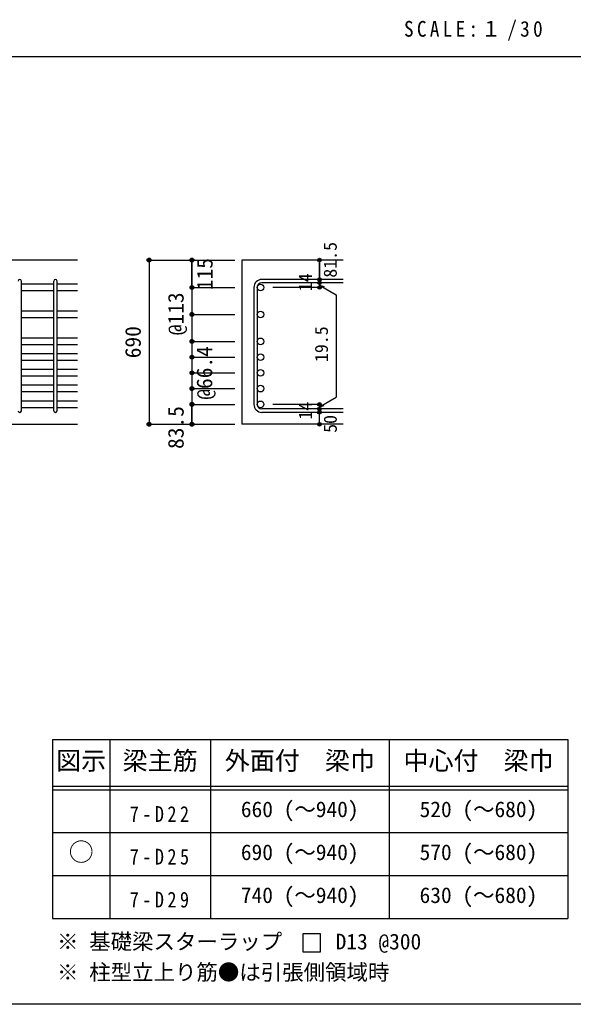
# Model space of a CAD drawing. Units: millimetres at full size, sheet at 1:30, with parts at other scales. Extents: x -5973 to 5954, y -4195 to 4201.
# Drawn here: x 1309 to 3633, y -4195 to -67 of the extents above; entities that cross this region are included whole.
import ezdxf
from ezdxf.enums import TextEntityAlignment as Align

# ---------------------------------------------------------------- set-up
doc = ezdxf.new("R2010")
doc.units = ezdxf.units.MM
doc.header["$LTSCALE"] = 30
doc.header["$PDMODE"] = 32
doc.header["$PDSIZE"] = 15
for name, color, linetype in [('0-1', 2, 'Continuous'), ('0-5', 7, 'Continuous'), ('0-6', 7, 'Continuous'), ('0-D', 4, 'Continuous'), ('6-7_文字', 7, 'Continuous'), ('6-E_枠', 7, 'Continuous'), ('F-0_枠', 6, 'Continuous')]:
    doc.layers.add(name, color=color, linetype=linetype)
doc.styles.add('ＭＳ ゴシック', font='')
doc.styles.get('ＭＳ ゴシック').set_extended_font_data('MS Gothic')

msp = doc.modelspace()

# ---------------------------------------------------------------- linework, layer by layer
at = {"layer": '0-1'}
for p, q in [((1552.44, -1074.89), (-47.56, -1074.89)), ((2667.44, -1074.89), (2242.44, -1074.89)), ((2242.44, -1074.89), (2242.44, -1763.39)), ((1152.44, -1763.39), (1552.44, -1763.39))]:
    msp.add_line(p, q, dxfattribs=at)
msp.add_lwpolyline([(2667.44, -1763.39), (2664.24, -1763.39), (2242.44, -1763.39)], dxfattribs=at)
at = {"layer": '0-5'}
for p, q in [((1452.44, -1175.82), (1316.44, -1175.82)), ((1552.44, -1175.82), (1466.44, -1175.82)), ((1452.44, -1203.82), (1316.44, -1203.82)), ((1552.44, -1203.82), (1466.44, -1203.82)), ((1452.44, -1288.86), (1316.44, -1288.86)), ((1452.44, -1316.86), (1316.44, -1316.86)), ((1552.44, -1288.86), (1466.44, -1288.86)), ((1552.44, -1316.86), (1466.44, -1316.86)), ((1452.44, -1401.89), (1316.44, -1401.89)), ((1552.44, -1401.89), (1466.44, -1401.89)), ((1452.44, -1429.89), (1316.44, -1429.89)), ((1552.44, -1429.89), (1466.44, -1429.89)), ((1452.44, -1467.89), (1316.44, -1467.89)), ((1552.44, -1467.89), (1466.44, -1467.89)), ((1452.44, -1495.89), (1316.44, -1495.89)), ((1552.44, -1495.89), (1466.44, -1495.89)), ((1452.44, -1533.89), (1316.44, -1533.89)), ((1452.44, -1561.89), (1316.44, -1561.89)), ((1552.44, -1533.89), (1466.44, -1533.89)), ((1552.44, -1561.89), (1466.44, -1561.89)), ((1452.44, -1599.89), (1316.44, -1599.89)), ((1552.44, -1599.89), (1466.44, -1599.89)), ((1452.44, -1627.89), (1316.44, -1627.89)), ((1552.44, -1627.89), (1466.44, -1627.89)), ((1452.44, -1665.89), (1316.44, -1665.89)), ((1552.44, -1665.89), (1466.44, -1665.89)), ((1452.44, -1693.89), (1316.44, -1693.89)), ((1552.44, -1693.89), (1466.44, -1693.89))]:
    msp.add_line(p, q, dxfattribs=at)
at = {"layer": '0-5', "color": 3}
for centre in [(2320.44, -1189.82), (2320.44, -1302.86), (2320.44, -1415.89), (2320.44, -1481.89), (2320.44, -1547.89), (2320.44, -1613.89), (2320.44, -1679.89)]:
    msp.add_circle(centre, 14, dxfattribs=at)
at = {"layer": '0-6'}
for p, q in [((1316.44, -1706.39), (1316.44, -1163.32)), ((1452.44, -1706.39), (1452.44, -1163.32)), ((1466.44, -1706.39), (1466.44, -1163.32)), ((2292.44, -1189.82), (2292.44, -1679.89)), ((2306.44, -1189.82), (2306.44, -1679.89)), ((2667.44, -1156.32), (2325.94, -1156.32)), ((2667.44, -1170.32), (2325.94, -1170.32)), ((2667.44, -1699.39), (2325.94, -1699.39)), ((2667.44, -1713.39), (2325.94, -1713.39))]:
    msp.add_line(p, q, dxfattribs=at)
for centre, radius, start, end in [((1309.44, -1163.32), 7, 0, 180), ((1459.44, -1163.32), 7, 0, 180), ((2325.94, -1189.82), 33.5, 90, 180), ((2325.94, -1189.82), 19.5, 90, 180), ((2325.94, -1679.89), 33.5, 180, 270), ((2325.94, -1679.89), 19.5, 180, 270), ((1309.44, -1706.39), 7, 180, 0), ((1459.44, -1706.39), 7, 180, 0)]:
    msp.add_arc(centre, radius, start, end, dxfattribs=at)
at = {"layer": '0-D'}
for p, q in [((1852.44, -1074.89), (2032.44, -1074.89)), ((1852.44, -1074.89), (2032.44, -1074.89)), ((1852.44, -1074.89), (1852.44, -1763.39)), ((2032.44, -1074.89), (2212.44, -1074.89)), ((2032.44, -1074.89), (2212.44, -1074.89)), ((2032.44, -1074.89), (2032.44, -1189.82)), ((2032.44, -1189.82), (2032.44, -1074.89)), ((2032.44, -1189.82), (2212.44, -1189.82)), ((2032.44, -1189.82), (2032.44, -1294.89)), ((2032.44, -1189.82), (2212.44, -1189.82)), ((2567.44, -1189.82), (2371.35, -1189.82)), ((2567.44, -1170.32), (2567.44, -1156.32)), ((2567.44, -1170.32), (2567.44, -1189.82)), ((2567.44, -1180.07), (2586.76, -1185.25)), ((2567.44, -1180.07), (2637.5, -1220.52)), ((2637.5, -1220.52), (2637.5, -1649.2)), ((2032.44, -1294.89), (2032.44, -1679.89)), ((2032.44, -1302.86), (2212.44, -1302.86)), ((2032.44, -1415.89), (2212.44, -1415.89)), ((2032.44, -1481.89), (2212.44, -1481.89)), ((2032.44, -1547.89), (2212.44, -1547.89)), ((2032.44, -1613.89), (2212.44, -1613.89)), ((2567.44, -1689.64), (2637.5, -1649.2)), ((2032.44, -1679.89), (2212.44, -1679.89)), ((2032.44, -1679.89), (2032.44, -1763.39)), ((2032.44, -1763.39), (2032.44, -1679.89)), ((2567.44, -1679.89), (2371.35, -1679.89)), ((2567.44, -1699.39), (2567.44, -1679.89)), ((2567.44, -1689.64), (2586.76, -1684.47)), ((2567.44, -1713.39), (2567.44, -1699.39)), ((2567.44, -1763.39), (2567.44, -1713.39)), ((1852.44, -1763.39), (2032.44, -1763.39)), ((2032.44, -1763.39), (2212.44, -1763.39))]:
    msp.add_line(p, q, dxfattribs=at)
msp.add_lwpolyline([(2567.44, -1074.89), (2567.44, -1156.32), (2567.44, -1074.89)], dxfattribs=at)
for centre, radius in [((1852.44, -1074.89), 8), ((1852.44, -1074.89), 7.2), ((1852.44, -1074.89), 6.4), ((1852.44, -1074.89), 5.6), ((1852.44, -1074.89), 4.8), ((1852.44, -1074.89), 4), ((1852.44, -1074.89), 3.2), ((1852.44, -1074.89), 2.4), ((2032.44, -1074.89), 8), ((2032.44, -1074.89), 7.2), ((2032.44, -1074.89), 6.4), ((2032.44, -1074.89), 5.6), ((2032.44, -1074.89), 4.8), ((2032.44, -1074.89), 4), ((2032.44, -1074.89), 3.2), ((2032.44, -1074.89), 2.4), ((2567.44, -1074.89), 4), ((2567.44, -1074.89), 3.6), ((2567.44, -1074.89), 3.2), ((2567.44, -1074.89), 2.8), ((2567.44, -1074.89), 2.4), ((2567.44, -1074.89), 2), ((1852.44, -1074.89), 1.6), ((1852.44, -1074.89), 0.8), ((2032.44, -1074.89), 1.6), ((2032.44, -1074.89), 0.8), ((2567.44, -1074.89), 1.6), ((2567.44, -1074.89), 1.2), ((2567.44, -1074.89), 0.8), ((2567.44, -1074.89), 0.4), ((2567.44, -1156.32), 4), ((2567.44, -1156.32), 3.6), ((2567.44, -1156.32), 3.2), ((2567.44, -1156.32), 2.8), ((2567.44, -1156.32), 2.4), ((2567.44, -1156.32), 2), ((2567.44, -1156.32), 1.6), ((2567.44, -1156.32), 1.2), ((2567.44, -1156.32), 0.8), ((2032.44, -1189.82), 8), ((2032.44, -1189.82), 7.2), ((2032.44, -1189.82), 6.4), ((2032.44, -1189.82), 5.6), ((2032.44, -1189.82), 4.8), ((2032.44, -1189.82), 4), ((2032.44, -1189.82), 3.2), ((2032.44, -1189.82), 2.4), ((2032.44, -1189.82), 1.6), ((2032.44, -1189.82), 0.8), ((2567.44, -1170.32), 4), ((2567.44, -1189.82), 4), ((2567.44, -1170.32), 3.6), ((2567.44, -1189.82), 3.6), ((2567.44, -1170.32), 3.2), ((2567.44, -1189.82), 3.2), ((2567.44, -1170.32), 2.8), ((2567.44, -1189.82), 2.8), ((2567.44, -1170.32), 2.4), ((2567.44, -1189.82), 2.4), ((2567.44, -1170.32), 2), ((2567.44, -1189.82), 2), ((2567.44, -1170.32), 1.6), ((2567.44, -1189.82), 1.6), ((2567.44, -1170.32), 1.2), ((2567.44, -1189.82), 1.2), ((2567.44, -1170.32), 0.8), ((2567.44, -1189.82), 0.8), ((2567.44, -1156.32), 0.4), ((2567.44, -1170.32), 0.4), ((2567.44, -1189.82), 0.4), ((2032.44, -1302.86), 8), ((2032.44, -1302.86), 7.2), ((2032.44, -1302.86), 6.4), ((2032.44, -1302.86), 5.6), ((2032.44, -1302.86), 4.8), ((2032.44, -1302.86), 4), ((2032.44, -1302.86), 3.2), ((2032.44, -1302.86), 2.4), ((2032.44, -1302.86), 1.6), ((2032.44, -1302.86), 0.8), ((2032.44, -1415.89), 8), ((2032.44, -1415.89), 7.2), ((2032.44, -1415.89), 6.4), ((2032.44, -1415.89), 5.6), ((2032.44, -1415.89), 4.8), ((2032.44, -1415.89), 4), ((2032.44, -1415.89), 3.2), ((2032.44, -1415.89), 2.4), ((2032.44, -1415.89), 1.6), ((2032.44, -1415.89), 0.8), ((2032.44, -1481.89), 8), ((2032.44, -1481.89), 7.2), ((2032.44, -1481.89), 6.4), ((2032.44, -1481.89), 5.6), ((2032.44, -1481.89), 4.8), ((2032.44, -1481.89), 4), ((2032.44, -1481.89), 3.2), ((2032.44, -1481.89), 2.4), ((2032.44, -1481.89), 1.6), ((2032.44, -1481.89), 0.8), ((2032.44, -1547.89), 8), ((2032.44, -1547.89), 7.2), ((2032.44, -1547.89), 6.4), ((2032.44, -1547.89), 5.6), ((2032.44, -1547.89), 4.8), ((2032.44, -1547.89), 4), ((2032.44, -1547.89), 3.2), ((2032.44, -1547.89), 2.4), ((2032.44, -1547.89), 1.6), ((2032.44, -1547.89), 0.8), ((2032.44, -1613.89), 8), ((2032.44, -1613.89), 7.2), ((2032.44, -1613.89), 6.4), ((2032.44, -1613.89), 5.6), ((2032.44, -1613.89), 4.8), ((2032.44, -1613.89), 4), ((2032.44, -1613.89), 3.2), ((2032.44, -1613.89), 2.4), ((2032.44, -1613.89), 1.6), ((2032.44, -1613.89), 0.8), ((2032.44, -1679.89), 8), ((2032.44, -1679.89), 7.2), ((2032.44, -1679.89), 6.4), ((2032.44, -1679.89), 5.6), ((2032.44, -1679.89), 4.8), ((2032.44, -1679.89), 4), ((2032.44, -1679.89), 3.2), ((2032.44, -1679.89), 2.4), ((2032.44, -1679.89), 1.6), ((2032.44, -1679.89), 0.8), ((2567.44, -1679.89), 4), ((2567.44, -1679.89), 3.6), ((2567.44, -1679.89), 3.2), ((2567.44, -1679.89), 2.8), ((2567.44, -1679.89), 2.4), ((2567.44, -1679.89), 2), ((2567.44, -1679.89), 1.6), ((2567.44, -1679.89), 1.2), ((2567.44, -1679.89), 0.8), ((2567.44, -1679.89), 0.4), ((2567.44, -1699.39), 4), ((2567.44, -1713.39), 4), ((2567.44, -1699.39), 3.6), ((2567.44, -1713.39), 3.6), ((2567.44, -1699.39), 3.2), ((2567.44, -1713.39), 3.2), ((2567.44, -1699.39), 2.8), ((2567.44, -1713.39), 2.8), ((2567.44, -1699.39), 2.4), ((2567.44, -1713.39), 2.4), ((2567.44, -1699.39), 2), ((2567.44, -1713.39), 2), ((2567.44, -1699.39), 1.6), ((2567.44, -1713.39), 1.6), ((2567.44, -1699.39), 1.2), ((2567.44, -1713.39), 1.2), ((2567.44, -1699.39), 0.8), ((2567.44, -1713.39), 0.8), ((2567.44, -1699.39), 0.4), ((2567.44, -1713.39), 0.4), ((1852.44, -1763.39), 8), ((1852.44, -1763.39), 7.2), ((1852.44, -1763.39), 6.4), ((1852.44, -1763.39), 5.6), ((1852.44, -1763.39), 4.8), ((1852.44, -1763.39), 4), ((1852.44, -1763.39), 3.2), ((1852.44, -1763.39), 2.4), ((1852.44, -1763.39), 1.6), ((1852.44, -1763.39), 0.8), ((2032.44, -1763.39), 8), ((2032.44, -1763.39), 7.2), ((2032.44, -1763.39), 6.4), ((2032.44, -1763.39), 5.6), ((2032.44, -1763.39), 4.8), ((2032.44, -1763.39), 4), ((2032.44, -1763.39), 3.2), ((2032.44, -1763.39), 2.4), ((2032.44, -1763.39), 1.6), ((2032.44, -1763.39), 0.8), ((2567.44, -1763.39), 4), ((2567.44, -1763.39), 3.6), ((2567.44, -1763.39), 3.2), ((2567.44, -1763.39), 2.8), ((2567.44, -1763.39), 2.4), ((2567.44, -1763.39), 2), ((2567.44, -1763.39), 1.6), ((2567.44, -1763.39), 1.2), ((2567.44, -1763.39), 0.8), ((2567.44, -1763.39), 0.4)]:
    msp.add_circle(centre, radius, dxfattribs=at)
at = {"layer": '0-D', "color": 7}
for p in [(1852.44, -1074.89), (2032.44, -1074.89), (2567.44, -1074.89), (2567.44, -1156.32), (2032.44, -1189.82), (2567.44, -1170.32), (2567.44, -1189.82), (2032.44, -1302.86), (2032.44, -1415.89), (2032.44, -1481.89), (2032.44, -1547.89), (2032.44, -1613.89), (2032.44, -1679.89), (2567.44, -1679.89), (2567.44, -1679.89), (2567.44, -1699.39), (2567.44, -1713.39), (1852.44, -1763.39), (2032.44, -1763.39), (2567.44, -1763.39)]:
    msp.add_point(p, dxfattribs=at)
at = {"layer": '6-7_文字'}
msp.add_lwpolyline([(2497.28, -3975.35), (2572.28, -3975.35), (2572.28, -3900.35), (2497.28, -3900.35)], close=True, dxfattribs=at)
at = {"layer": '6-E_枠', "color": 3}
for p, q in [((1447.71, -3085.43), (1447.71, -3835.43)), ((1447.71, -3085.43), (3610.24, -3085.43)), ((3610.24, -3085.43), (3610.24, -3835.43)), ((1447.71, -3835.43), (3610.24, -3835.43))]:
    msp.add_line(p, q, dxfattribs=at)
at = {"layer": '6-E_枠'}
for p, q in [((1687.71, -3085.43), (1687.71, -3835.43)), ((2110.24, -3085.43), (2110.24, -3835.43)), ((2860.24, -3085.43), (2860.24, -3835.43)), ((1447.71, -3280.43), (3610.24, -3280.43)), ((1447.71, -3295.43), (3610.24, -3295.43)), ((1447.71, -3475.43), (3610.24, -3475.43)), ((1447.71, -3655.43), (3610.24, -3655.43))]:
    msp.add_line(p, q, dxfattribs=at)
at = {"layer": 'F-0_枠', "color": 2}
msp.add_line((-5972.88, -222.05), (3723.6, -222.05), dxfattribs=at)
at = {"layer": 'F-0_枠'}
msp.add_line((5954.1, -4195.24), (-5972.88, -4195.24), dxfattribs=at)

# ---------------------------------------------------------------- texts
at = {"layer": '0-D', "style": 'ＭＳ ゴシック'}
for s, height, p in [('81.5', 54.99, (2656.54, -1148.83)), ('115', 65.98, (2138.88, -1201.31)), ('14', 54.99, (2552.21, -1205.58)), ('@113', 65.98, (2017.44, -1390.2)), ('690', 65.98, (1837.44, -1486.64)), ('19.5', 54.99, (2619.67, -1502.46)), ('@66.4', 65.98, (2137.44, -1660.39)), ('14', 54.99, (2552.18, -1744.07)), ('83.5', 65.98, (2017.44, -1866.89)), ('50', 54.99, (2656.81, -1799.32))]:
    msp.add_text(s, height=height, rotation=90, dxfattribs=at).set_placement(p, align=Align.BOTTOM_LEFT)
at = {"layer": '6-7_文字', "color": 2, "style": 'ＭＳ ゴシック'}
for s, p in [('図示', (1462.71, -3235.43)), ('梁主筋', (1741.48, -3235.43)), ('外面付\u3000梁巾', (2170.24, -3235.43)), ('中心付\u3000梁巾', (2920.24, -3235.43)), ('○', (1515.21, -3617.93))]:
    msp.add_text(s, height=76.98, dxfattribs=at).set_placement(p, align=Align.BOTTOM_LEFT)
at = {"layer": '6-7_文字', "style": 'ＭＳ ゴシック'}
for s, p in [('660 (～940)', (2237.74, -3430.43)), ('520 (～680)', (2987.74, -3430.43)), ('690 (～940)', (2237.74, -3610.43)), ('570 (～680)', (2987.74, -3610.43)), ('740 (～940)', (2237.74, -3790.43)), ('630 (～680)', (2987.74, -3790.43)), ('※ 基礎梁スターラップ     D13 @300', (1466.27, -3985.01)), ('※ 柱型立上り筋●は引張側領域時', (1466.27, -4113.51))]:
    msp.add_text(s, height=65.98, dxfattribs=at).set_placement(p, align=Align.BOTTOM_LEFT)
at = {"layer": '6-7_文字', "color": 2, "insert": (2922.26, -154.55), "char_height": 65.98, "attachment_point": 7, "style": 'ＭＳ ゴシック'}
msp.add_mtext('\\T1.34;\\W0.9;SCALE:１/30', dxfattribs=at)
at = {"layer": '6-7_文字', "char_height": 65.98, "attachment_point": 7, "style": 'ＭＳ ゴシック'}
for s, insert in [('\\T1.38;\\W0.85;7-D22', (1771.48, -3430.43)), ('\\T1.38;\\W0.85;7-D25', (1771.48, -3610.43)), ('\\T1.38;\\W0.85;7-D29', (1771.48, -3790.43))]:
    msp.add_mtext(s, dxfattribs=dict(at, insert=insert))

doc.saveas('drawing.dxf')
